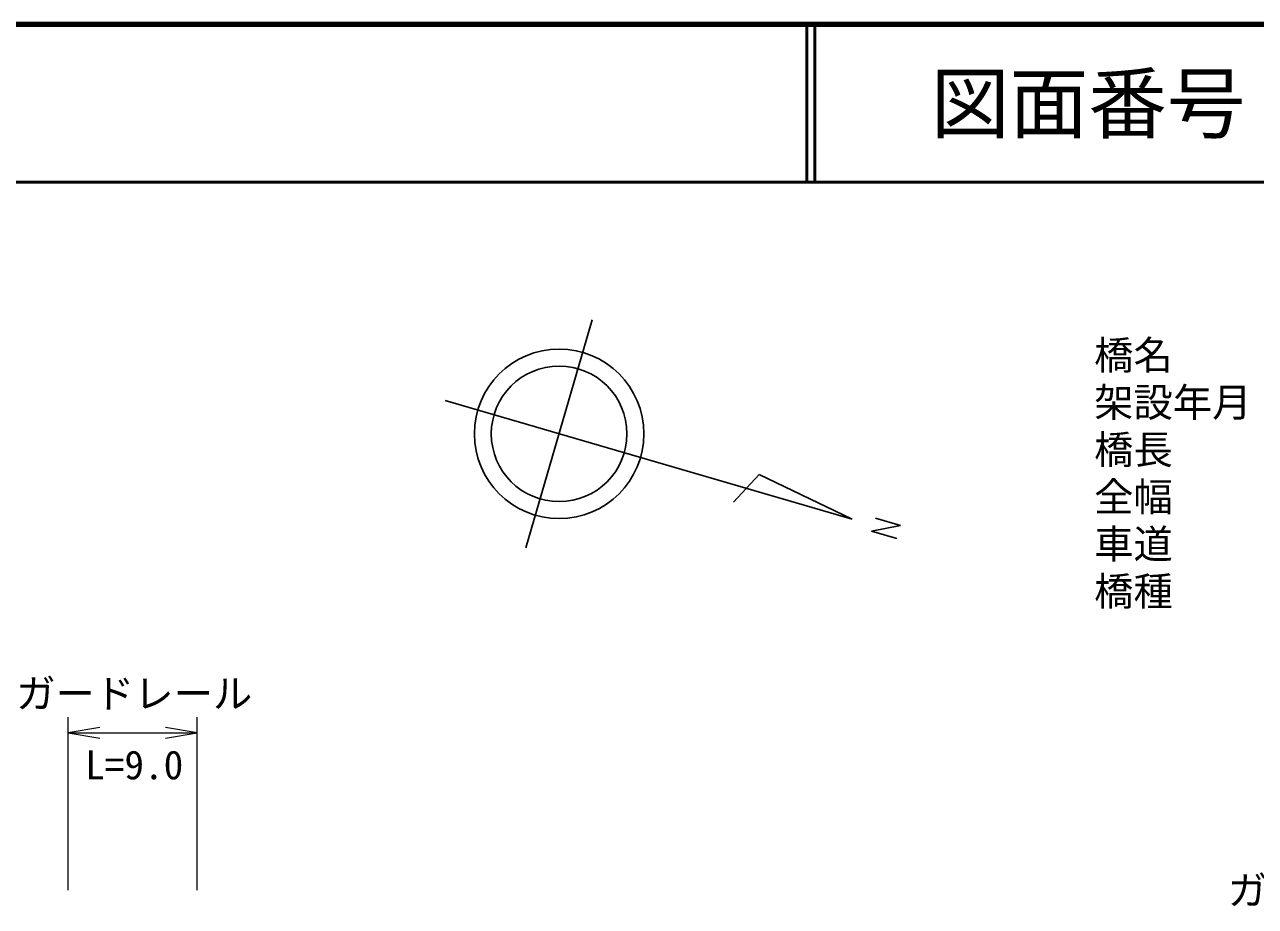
# Model space of a CAD drawing. Units: millimetres, scale not verified. Extents: x 40000 to 680000, y 20000 to 380000.
# Drawn here: x 459034 to 537245, y 323976 to 380000 of the extents above; entities that cross this region are included whole.
import ezdxf
from ezdxf.enums import TextEntityAlignment as Align

# ---------------------------------------------------------------- set-up
doc = ezdxf.new("R2010")
doc.units = ezdxf.units.MM
doc.header["$LTSCALE"] = 1000
doc.layers.add('M-BMK-HTXT', color=7, linetype='Continuous')
doc.layers.add('M-TTL-TXT', color=7, linetype='Continuous')
for name, color, linetype, lineweight in [('M-BMK-SRVR', 3, 'Continuous', 25), ('M-STR-HTXT', 7, 'Continuous', 13), ('M-TTL', 2, 'Continuous', 140), ('M-TTL-LINE', 7, 'Continuous', 50)]:
    doc.layers.add(name, color=color, linetype=linetype, lineweight=lineweight)
doc.styles.add('ＭＳ ゴシック', font='')
doc.styles.get('ＭＳ ゴシック').set_extended_font_data('MS Gothic')

# ---------------------------------------------------------------- blocks, each defined once
blk = doc.blocks.new('open_arrow')
at = {"color": 0, "linetype": 'Continuous', "lineweight": -2}
blk.add_lwpolyline([(7.5, 1.25), (0, 0), (7.5, -1.25)], dxfattribs=at)

msp = doc.modelspace()

# ---------------------------------------------------------------- linework, layer by layer
at = {"layer": 'M-BMK-SRVR'}
for p, q in [((490892, 346759), (495108, 361241)), ((511619, 348578), (485759, 356108)), ((505714, 351420), (504077, 349652)), ((511619, 348578), (505714, 351420)), ((514693, 348173), (512851, 347810)), ((513096, 348637), (514693, 348173)), ((512851, 347810), (514456, 347352))]:
    msp.add_line(p, q, dxfattribs=at)
for radius in [5387, 4309]:
    msp.add_circle((493000, 354000), radius, dxfattribs=at)
at = {"layer": 'M-STR-HTXT'}
for p, q in [((461809, 325000), (461809, 336000)), ((470000, 325000), (470000, 336000)), ((461809, 335000), (470000, 335000))]:
    msp.add_line(p, q, dxfattribs=at)
at = {"layer": 'M-TTL'}
msp.add_line((680000, 380000), (40000, 380000), dxfattribs=at)
at = {"layer": 'M-TTL-LINE'}
for p, q in [((508747, 380000), (508747, 370000)), ((509247, 380000), (509247, 370000)), ((40000, 370000), (680000, 370000))]:
    msp.add_line(p, q, dxfattribs=at)

# ---------------------------------------------------------------- block references
at = {"layer": 'M-STR-HTXT', "xscale": 267, "yscale": 267}
msp.add_blockref('open_arrow', (461809, 335000), dxfattribs=at)
at = {"layer": 'M-STR-HTXT', "xscale": 267, "yscale": 267, "rotation": 180}
msp.add_blockref('open_arrow', (470000, 335000), dxfattribs=at)

# ---------------------------------------------------------------- texts
at = {"layer": 'M-BMK-HTXT', "style": 'ＭＳ ゴシック'}
for s, p in [('橋名', (527000, 359000)), ('架設年月', (527000, 356000)), ('橋長', (527000, 353000)), ('全幅', (527000, 350000)), ('車道', (527000, 347000)), ('橋種', (527000, 344000))]:
    msp.add_text(s, height=1833, dxfattribs=at).set_placement(p, align=Align.MIDDLE_LEFT)
at = {"layer": 'M-STR-HTXT', "style": 'ＭＳ ゴシック'}
for p in [(466000, 337500), (543000, 325000)]:
    msp.add_text('ガードレール', height=1833, dxfattribs=at).set_placement(p, align=Align.MIDDLE_CENTER)
msp.add_text('L=9.0', height=1833, dxfattribs=at).set_placement((466000, 331500), align=Align.BOTTOM_CENTER)
at = {"layer": 'M-TTL-TXT', "style": 'ＭＳ ゴシック'}
msp.add_text('図面番号', height=3666, dxfattribs=at).set_placement((526622, 375000), align=Align.MIDDLE_CENTER)

doc.saveas('drawing.dxf')
